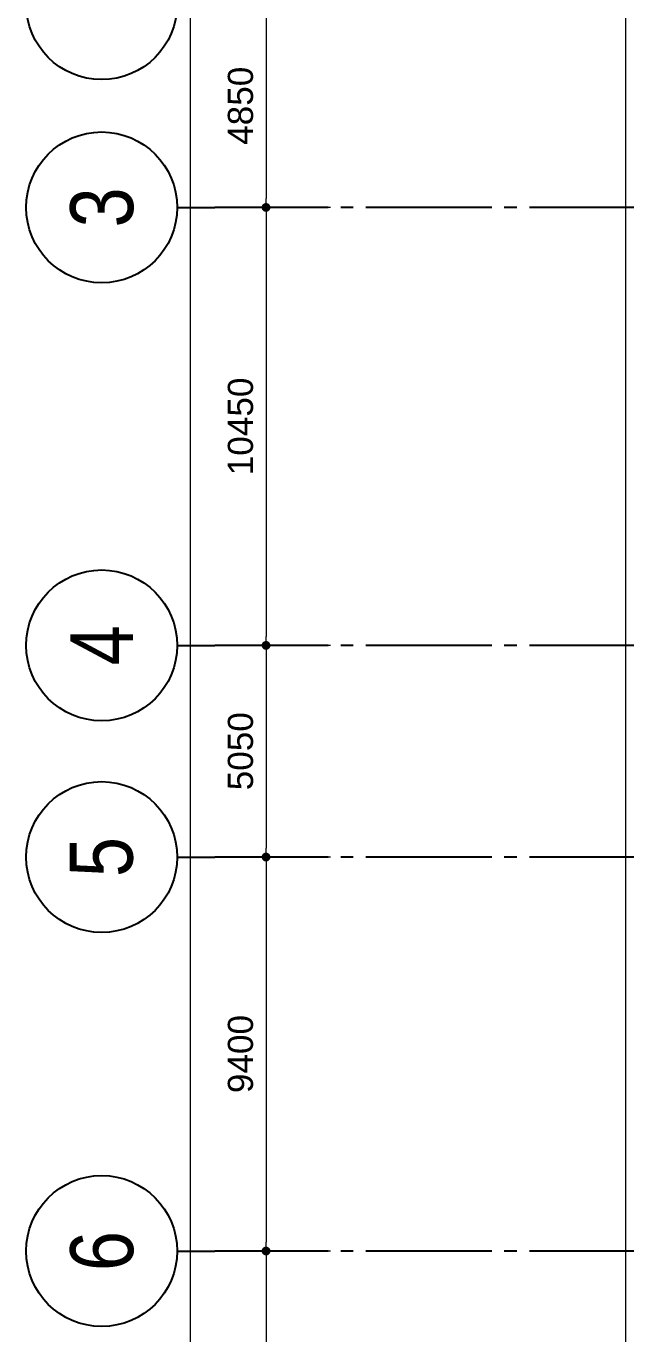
# Model space of a CAD drawing. Header units: millimetres. Extents: x -3819597 to -2591384, y 582389 to 820195.
# Drawn here: x -3114453 to -3100156, y 724155 to 755356 of the extents above; entities that cross this region are included whole.
import ezdxf
from ezdxf.enums import TextEntityAlignment as Align

# ---------------------------------------------------------------- set-up
doc = ezdxf.new("R2010")
doc.units = ezdxf.units.MM
doc.header["$MEASUREMENT"] = 0
doc.linetypes.add('CHG_XX_Luoi truc$0$MB_Luoi truc$0$Center101', pattern=[13, 10, -1, 1, -1])
doc.layers.get('0').update_dxf_attribs({"lineweight": 9})
doc.layers.get('Defpoints').update_dxf_attribs({"color": 10, "lineweight": 0})
for name, color, linetype, lineweight in [('CHG_XX_Cot_Ham 2$0$MB_Luoi truc$0$Dim 300', 1, 'Continuous', 5), ('CHG_XX_Cot_Ham 2$0$NS-Pier-H2', 150, 'Continuous', 13), ('CHG_XX_Damsan_Ham 2$0$CHG_XX_Damsan_Ham 2$0$CHG_XX_Damsan_Ham 2$0$Start net bao', 3, 'Continuous', 18), ('CHG_XX_Damsan_Ham 2$0$CHG_XX_Damsan_Ham 2$0$DBAO', 3, 'Continuous', 13), ('CHG_XX_Damsan_Ham 2$0$CHG_XX_Damsan_Ham 2$0$Start net bao', 3, 'Continuous', 18), ('CHG_XX_Damsan_Ham 2$0$HATCH', 57, 'Continuous', 9)]:
    doc.layers.add(name, color=color, linetype=linetype, lineweight=lineweight)
for name, color, linetype in [('CHG_XX_Luoi truc$0$Grid', 34, 'Continuous'), ('CHG_XX_Luoi truc$0$Grid Line', 8, 'CHG_XX_Luoi truc$0$MB_Luoi truc$0$Center101'), ('dim', 51, 'Continuous')]:
    doc.layers.add(name, color=color, linetype=linetype)
doc.styles.add('CHG_XX_Cot_Ham 2$0$MB_Luoi truc$0$Arial_C', font='arial.ttf')
doc.styles.add('CHG_XX_Luoi truc$0$MB_Luoi truc$0$Grid A-F$0$VNI-HelveCB', font='VHELVCB_0.TTF')
doc.dimstyles.new('CHG_XX_Cot_Ham 2$0$MB_Luoi truc$0$Dim 300 (A1-A2)', dxfattribs={"dimscale": 300, "dimtxt": 2, "dimasz": 0.7, "dimexe": 0, "dimexo": 1, "dimgap": 1, "dimtad": 1, "dimdec": 0, "dimzin": 12, "dimdsep": 46, "dimtxsty": 'CHG_XX_Cot_Ham 2$0$MB_Luoi truc$0$Arial_C', "dimblk": 'CHG_XX_Cot_Ham 2$0$MB_Luoi truc$0$_Dot', "dimcen": 1, "dimclrd": 256, "dimclre": 256, "dimclrt": 3, "dimadec": 0, "dimazin": 0, "dimtfac": 1, "dimtdec": 0, "dimtix": 1, "dimtmove": 2, "dimatfit": 3, "dimldrblk": 'CHG_XX_Cot_Ham 2$0$MB_Luoi truc$0$HTT Arrow 30', "dimfxl": 1, "dimtolj": 1, "dimtzin": 0, "dimarcsym": 0})

# ---------------------------------------------------------------- blocks, each defined once
blk = doc.blocks.new('CHG_XX_Cot_Ham 2$0$MB_Luoi truc$0$_Dot')
at = {"color": 0, "linetype": 'ByBlock', "lineweight": -2}
blk.add_line((-0.5, 0), (-1, 0), dxfattribs=at)
at = {"color": 0, "linetype": 'ByBlock', "const_width": 0.5}
blk.add_lwpolyline([(-0.25, 0, 1), (0.25, 0, 1)], format="xyb", close=True, dxfattribs=at)
blk = doc.blocks.new('*D1001')
at = {"layer": 'CHG_XX_Cot_Ham 2$0$MB_Luoi truc$0$Dim 300', "lineweight": -2, "transparency": 16777216}
for p, q in [((-17945, 145900), (-19478, 145900)), ((-19478, 145690), (-19478, 141260)), ((-17945, 141050), (-19478, 141050))]:
    blk.add_line(p, q, dxfattribs=at)
at = {"layer": 'Defpoints', "color": 0, "transparency": 16777216}
for p in [(-17645, 145900), (-19478, 141050), (-17645, 141050)]:
    blk.add_point(p, dxfattribs=at)
at = {"layer": 'CHG_XX_Cot_Ham 2$0$MB_Luoi truc$0$Dim 300', "lineweight": -2, "transparency": 16777216, "xscale": 210, "yscale": 210, "zscale": 210}
for p, rotation in [((-19478, 145900), 90), ((-19478, 141050), 270)]:
    blk.add_blockref('CHG_XX_Cot_Ham 2$0$MB_Luoi truc$0$_Dot', p, dxfattribs=dict(at, rotation=rotation))
at = {"layer": 'CHG_XX_Cot_Ham 2$0$MB_Luoi truc$0$Dim 300', "color": 3, "transparency": 16777216, "insert": (-20085, 143475), "char_height": 600, "attachment_point": 5, "rotation": 90, "style": 'CHG_XX_Cot_Ham 2$0$MB_Luoi truc$0$Arial_C'}
blk.add_mtext('\\A1;4850', dxfattribs=at)
blk = doc.blocks.new('CHG_XX_Cot_Ham 2$0$MB_Luoi truc$0$HTT Arrow 30')
blk.add_hatch(color=256).paths.add_polyline_path([(-2.5, 0.375), (-2.5, -0.375), (0, 0)])
at = {"color": 0, "linetype": 'ByBlock', "lineweight": -2}
for p, q in [((0, 0), (-2.5, 0.375)), ((-2.5, -0.375), (-2.5, 0.375)), ((0, 0), (-2.5, -0.375))]:
    blk.add_line(p, q, dxfattribs=at)
blk = doc.blocks.new('*D1002')
at = {"layer": 'CHG_XX_Cot_Ham 2$0$MB_Luoi truc$0$Dim 300', "lineweight": -2, "transparency": 16777216}
for p, q in [((-17945, 141050), (-19478, 141050)), ((-19478, 140840), (-19478, 130810)), ((-17945, 130600), (-19478, 130600))]:
    blk.add_line(p, q, dxfattribs=at)
at = {"layer": 'Defpoints', "color": 0, "transparency": 16777216}
for p in [(-17645, 141050), (-19478, 130600), (-17645, 130600)]:
    blk.add_point(p, dxfattribs=at)
at = {"layer": 'CHG_XX_Cot_Ham 2$0$MB_Luoi truc$0$Dim 300', "lineweight": -2, "transparency": 16777216, "xscale": 210, "yscale": 210, "zscale": 210}
for p, rotation in [((-19478, 141050), 90), ((-19478, 130600), 270)]:
    blk.add_blockref('CHG_XX_Cot_Ham 2$0$MB_Luoi truc$0$_Dot', p, dxfattribs=dict(at, rotation=rotation))
at = {"layer": 'CHG_XX_Cot_Ham 2$0$MB_Luoi truc$0$Dim 300', "color": 3, "transparency": 16777216, "insert": (-20085, 135825), "char_height": 600, "attachment_point": 5, "rotation": 90, "style": 'CHG_XX_Cot_Ham 2$0$MB_Luoi truc$0$Arial_C'}
blk.add_mtext('\\A1;10450', dxfattribs=at)
blk = doc.blocks.new('*D1003')
at = {"layer": 'CHG_XX_Cot_Ham 2$0$MB_Luoi truc$0$Dim 300', "lineweight": -2, "transparency": 16777216}
for p, q in [((-17945, 130600), (-19478, 130600)), ((-19478, 130390), (-19478, 125760)), ((-17945, 125550), (-19478, 125550))]:
    blk.add_line(p, q, dxfattribs=at)
at = {"layer": 'Defpoints', "color": 0, "transparency": 16777216}
for p in [(-17645, 130600), (-19478, 125550), (-17645, 125550)]:
    blk.add_point(p, dxfattribs=at)
at = {"layer": 'CHG_XX_Cot_Ham 2$0$MB_Luoi truc$0$Dim 300', "lineweight": -2, "transparency": 16777216, "xscale": 210, "yscale": 210, "zscale": 210}
for p, rotation in [((-19478, 130600), 90), ((-19478, 125550), 270)]:
    blk.add_blockref('CHG_XX_Cot_Ham 2$0$MB_Luoi truc$0$_Dot', p, dxfattribs=dict(at, rotation=rotation))
at = {"layer": 'CHG_XX_Cot_Ham 2$0$MB_Luoi truc$0$Dim 300', "color": 3, "transparency": 16777216, "insert": (-20085, 128075), "char_height": 600, "attachment_point": 5, "rotation": 90, "style": 'CHG_XX_Cot_Ham 2$0$MB_Luoi truc$0$Arial_C'}
blk.add_mtext('\\A1;5050', dxfattribs=at)
blk = doc.blocks.new('*D1004')
at = {"layer": 'CHG_XX_Cot_Ham 2$0$MB_Luoi truc$0$Dim 300', "lineweight": -2, "transparency": 16777216}
for p, q in [((-17945, 125550), (-19478, 125550)), ((-19478, 125340), (-19478, 116360)), ((-17945, 116150), (-19478, 116150))]:
    blk.add_line(p, q, dxfattribs=at)
at = {"layer": 'Defpoints', "color": 0, "transparency": 16777216}
for p in [(-17645, 125550), (-19478, 116150), (-17645, 116150)]:
    blk.add_point(p, dxfattribs=at)
at = {"layer": 'CHG_XX_Cot_Ham 2$0$MB_Luoi truc$0$Dim 300', "lineweight": -2, "transparency": 16777216, "xscale": 210, "yscale": 210, "zscale": 210}
for p, rotation in [((-19478, 125550), 90), ((-19478, 116150), 270)]:
    blk.add_blockref('CHG_XX_Cot_Ham 2$0$MB_Luoi truc$0$_Dot', p, dxfattribs=dict(at, rotation=rotation))
at = {"layer": 'CHG_XX_Cot_Ham 2$0$MB_Luoi truc$0$Dim 300', "color": 3, "transparency": 16777216, "insert": (-20085, 120850), "char_height": 600, "attachment_point": 5, "rotation": 90, "style": 'CHG_XX_Cot_Ham 2$0$MB_Luoi truc$0$Arial_C'}
blk.add_mtext('\\A1;9400', dxfattribs=at)
blk = doc.blocks.new('*D1005')
at = {"layer": 'CHG_XX_Cot_Ham 2$0$MB_Luoi truc$0$Dim 300', "lineweight": -2, "transparency": 16777216}
for p, q in [((-17945, 116150), (-19478, 116150)), ((-19478, 115940), (-19478, 106960)), ((-17945, 106750), (-19478, 106750))]:
    blk.add_line(p, q, dxfattribs=at)
at = {"layer": 'Defpoints', "color": 0, "transparency": 16777216}
for p in [(-17645, 116150), (-19478, 106750), (-17645, 106750)]:
    blk.add_point(p, dxfattribs=at)
at = {"layer": 'CHG_XX_Cot_Ham 2$0$MB_Luoi truc$0$Dim 300', "lineweight": -2, "transparency": 16777216, "xscale": 210, "yscale": 210, "zscale": 210}
for p, rotation in [((-19478, 116150), 90), ((-19478, 106750), 270)]:
    blk.add_blockref('CHG_XX_Cot_Ham 2$0$MB_Luoi truc$0$_Dot', p, dxfattribs=dict(at, rotation=rotation))
at = {"layer": 'CHG_XX_Cot_Ham 2$0$MB_Luoi truc$0$Dim 300', "color": 3, "transparency": 16777216, "insert": (-20085, 111450), "char_height": 600, "attachment_point": 5, "rotation": 90, "style": 'CHG_XX_Cot_Ham 2$0$MB_Luoi truc$0$Arial_C'}
blk.add_mtext('\\A1;9400', dxfattribs=at)
blk = doc.blocks.new('*D1020')
at = {"layer": 'CHG_XX_Cot_Ham 2$0$MB_Luoi truc$0$Dim 300', "lineweight": -2, "transparency": 16777216}
for p, q in [((-17945, 163400), (-21278, 163400)), ((-21278, -8790), (-21278, 163190)), ((-17945, -9000), (-21278, -9000))]:
    blk.add_line(p, q, dxfattribs=at)
at = {"layer": 'Defpoints', "color": 0, "transparency": 16777216}
for p in [(-21278, 163400), (-17645, 163400), (-17645, -9000)]:
    blk.add_point(p, dxfattribs=at)
at = {"layer": 'CHG_XX_Cot_Ham 2$0$MB_Luoi truc$0$Dim 300', "lineweight": -2, "transparency": 16777216, "xscale": 210, "yscale": 210, "zscale": 210}
for p, rotation in [((-21278, 163400), 90), ((-21278, -9000), 270)]:
    blk.add_blockref('CHG_XX_Cot_Ham 2$0$MB_Luoi truc$0$_Dot', p, dxfattribs=dict(at, rotation=rotation))
at = {"layer": 'CHG_XX_Cot_Ham 2$0$MB_Luoi truc$0$Dim 300', "color": 3, "transparency": 16777216, "insert": (-21885, 77200), "char_height": 600, "attachment_point": 5, "rotation": 90, "style": 'CHG_XX_Cot_Ham 2$0$MB_Luoi truc$0$Arial_C'}
blk.add_mtext('\\A1;172400', dxfattribs=at)
blk = doc.blocks.new('*U1031')
at = {"layer": 'CHG_XX_Luoi truc$0$Grid', "lineweight": -2}
blk.add_line((0, 441), (0, 438), dxfattribs=at)
blk.add_circle((0, 447), 6, dxfattribs=at)
at = {"layer": 'CHG_XX_Luoi truc$0$Grid Line'}
blk.add_line((0, 0), (0, 438), dxfattribs=at)
at = {"layer": 'CHG_XX_Luoi truc$0$Grid', "lineweight": -2, "style": 'CHG_XX_Luoi truc$0$MB_Luoi truc$0$Grid A-F$0$VNI-HelveCB'}
for tag, p in [('GRIDSUB', (0, 447)), ('GRID', (0, -9))]:
    blk.add_attdef(tag, text='', height=5, dxfattribs=at).set_placement(p, align=Align.MIDDLE)
blk = doc.blocks.new('CHG_XX_Luoi truc')
at = {"layer": 'CHG_XX_Luoi truc$0$Grid', "xscale": 300.0000000000013, "yscale": 300.0000000000013, "zscale": 300.0000000000013, "rotation": 90}
blk.add_blockref('*U1031', (110703, 145900), dxfattribs=at)
at = {"layer": 'CHG_XX_Luoi truc$0$Grid'}
ref = blk.add_blockref('*U1031', (110703, 141050), dxfattribs=dict(at, xscale=300.0000000000013, yscale=300.0000000000013, zscale=300.0000000000013, rotation=90))
ref.add_attrib('GRIDSUB', '3', dxfattribs={"lineweight": -2, "height": 1500, "rotation": 90, "style": 'CHG_XX_Luoi truc$0$MB_Luoi truc$0$Grid A-F$0$VNI-HelveCB'}).set_placement((-23397, 141050), align=Align.MIDDLE)
ref = blk.add_blockref('*U1031', (110703, 130600), dxfattribs=dict(at, xscale=300.0000000000013, yscale=300.0000000000013, zscale=300.0000000000013, rotation=90))
ref.add_attrib('GRIDSUB', '4', dxfattribs={"lineweight": -2, "height": 1500, "rotation": 90, "style": 'CHG_XX_Luoi truc$0$MB_Luoi truc$0$Grid A-F$0$VNI-HelveCB'}).set_placement((-23397, 130600), align=Align.MIDDLE)
ref = blk.add_blockref('*U1031', (110703, 125550), dxfattribs=dict(at, xscale=300.0000000000013, yscale=300.0000000000013, zscale=300.0000000000013, rotation=90))
ref.add_attrib('GRIDSUB', '5', dxfattribs={"lineweight": -2, "height": 1500, "rotation": 90, "style": 'CHG_XX_Luoi truc$0$MB_Luoi truc$0$Grid A-F$0$VNI-HelveCB'}).set_placement((-23397, 125550), align=Align.MIDDLE)
ref = blk.add_blockref('*U1031', (110703, 116150), dxfattribs=dict(at, xscale=300.0000000000013, yscale=300.0000000000013, zscale=300.0000000000013, rotation=90))
ref.add_attrib('GRIDSUB', '6', dxfattribs={"lineweight": -2, "height": 1500, "rotation": 90, "style": 'CHG_XX_Luoi truc$0$MB_Luoi truc$0$Grid A-F$0$VNI-HelveCB'}).set_placement((-23397, 116150), align=Align.MIDDLE)
blk = doc.blocks.new('CHG_XX_Cot_Ham 2')
at = {"layer": 'CHG_XX_Cot_Ham 2$0$NS-Pier-H2'}
blk.add_blockref('CHG_XX_Luoi truc', (0, 0), dxfattribs=at)
at = {"layer": 'CHG_XX_Cot_Ham 2$0$MB_Luoi truc$0$Dim 300'}
for base, p1, p2, picture, middle in [((-21278.2, 163400), (-17645.1, -9000), (-17645.1, 163400), '*D1020', (-21884.5, 77200)), ((-19478.2, 141050), (-17645.1, 145900), (-17645.1, 141050), '*D1001', (-20084.5, 143475)), ((-19478.2, 130600), (-17645.1, 141050), (-17645.1, 130600), '*D1002', (-20084.5, 135825)), ((-19478.2, 125550), (-17645.1, 130600), (-17645.1, 125550), '*D1003', (-20084.5, 128075)), ((-19478.2, 116150), (-17645.1, 125550), (-17645.1, 116150), '*D1004', (-20084.5, 120850)), ((-19478.2, 106750), (-17645.1, 116150), (-17645.1, 106750), '*D1005', (-20084.5, 111450))]:
    dim = blk.add_linear_dim(base=base, p1=p1, p2=p2, angle=90, dimstyle='CHG_XX_Cot_Ham 2$0$MB_Luoi truc$0$Dim 300 (A1-A2)', dxfattribs=at)
    dim.commit()
    dim.dimension.update_dxf_attribs({"geometry": picture, "text_midpoint": middle})
blk = doc.blocks.new('CHG_XX_Damsan_Ham 2', base_point=(3089256, -609981))
at = {"layer": 'CHG_XX_Damsan_Ham 2$0$CHG_XX_Damsan_Ham 2$0$CHG_XX_Damsan_Ham 2$0$Start net bao'}
blk.add_lwpolyline([(-10900, 85450), (-10900, 163400)], dxfattribs=at)
at = {"layer": 'CHG_XX_Damsan_Ham 2$0$CHG_XX_Damsan_Ham 2$0$Start net bao'}
blk.add_lwpolyline([(-10900, 85450), (-10900, 163400)], dxfattribs=at)
at = {"layer": 'CHG_XX_Damsan_Ham 2$0$CHG_XX_Damsan_Ham 2$0$DBAO'}
blk.add_blockref('CHG_XX_Cot_Ham 2', (0, 0), dxfattribs=at)
at = {"layer": 'CHG_XX_Damsan_Ham 2$0$HATCH'}
blk.add_blockref('CHG_XX_Cot_Ham 2', (0, 0), dxfattribs=at)

msp = doc.modelspace()

# ---------------------------------------------------------------- block references
at = {"layer": 'dim', "ltscale": 1500}
msp.add_blockref('CHG_XX_Damsan_Ham 2', (0, 0), dxfattribs=at)

doc.saveas('drawing.dxf')
